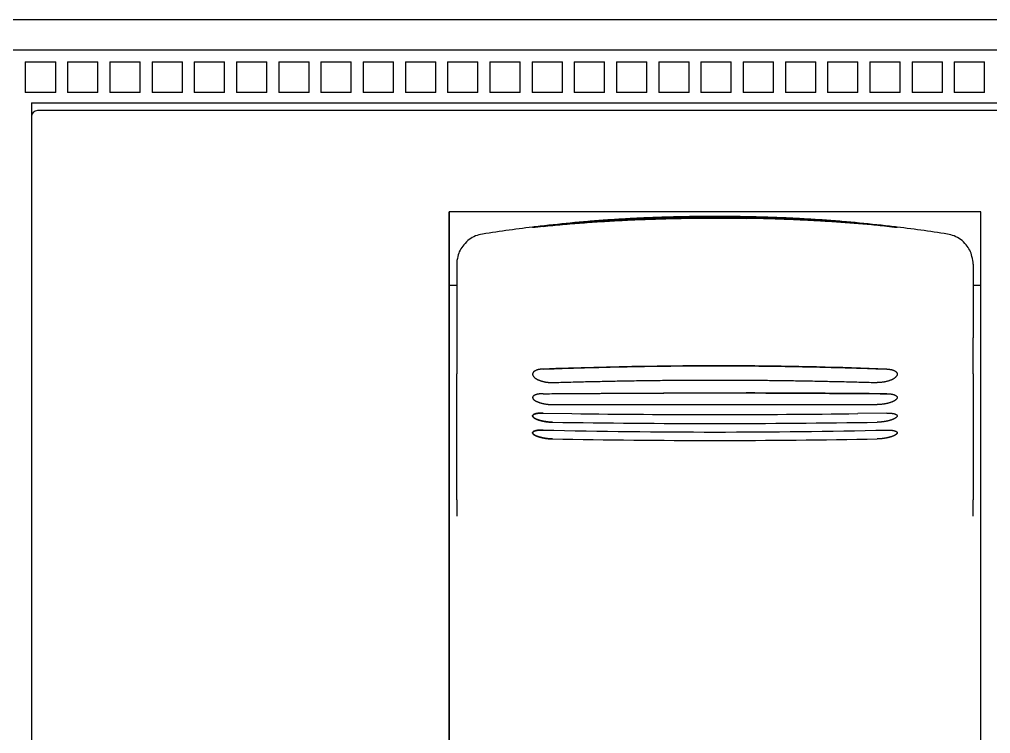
# Model space of a CAD drawing. Header units: millimetres. Extents: x 2153 to 5658, y -781 to 1156.
# Drawn here: x 4674.54 to 4706.51, y 882.92 to 906.42 of the extents above; entities that cross this region are included whole.
import ezdxf

# ---------------------------------------------------------------- set-up
doc = ezdxf.new("R2010")
doc.units = ezdxf.units.MM
doc.linetypes.add('HIDDEN', pattern=[9.525, 6.35, -3.175])
doc.layers.add('47ELEC-102-PROYEC', color=1, linetype='HIDDEN')

# ---------------------------------------------------------------- blocks, each defined once
blk = doc.blocks.new('XT1-4P-V')
at = {"layer": '47ELEC-102-PROYEC', "linetype": 'Continuous'}
for p, q in [((-59.2, 45.6), (-58.2, 45.6)), ((-59.2, 45.6), (-59.2, 44.6)), ((-58.2, 44.6), (-58.2, 45.6)), ((-57.81, 45.6), (-56.81, 45.6)), ((-57.81, 45.6), (-57.81, 44.6)), ((-56.81, 44.6), (-56.81, 45.6)), ((-56.42, 45.6), (-55.42, 45.6)), ((-56.42, 45.6), (-56.42, 44.6)), ((-55.42, 44.6), (-55.42, 45.6)), ((-55.03, 45.6), (-54.03, 45.6)), ((-55.03, 45.6), (-55.03, 44.6)), ((-54.03, 44.6), (-54.03, 45.6)), ((-53.64, 45.6), (-52.64, 45.6)), ((-53.64, 45.6), (-53.64, 44.6)), ((-52.64, 44.6), (-52.64, 45.6)), ((-52.25, 45.6), (-51.25, 45.6)), ((-52.25, 45.6), (-52.25, 44.6)), ((-51.25, 44.6), (-51.25, 45.6)), ((-50.86, 45.6), (-49.86, 45.6)), ((-50.86, 45.6), (-50.86, 44.6)), ((-49.86, 44.6), (-49.86, 45.6)), ((-49.47, 45.6), (-48.47, 45.6)), ((-49.47, 45.6), (-49.47, 44.6)), ((-48.47, 44.6), (-48.47, 45.6)), ((-48.08, 45.6), (-47.08, 45.6)), ((-48.08, 45.6), (-48.08, 44.6)), ((-47.08, 44.6), (-47.08, 45.6)), ((-46.69, 45.6), (-45.69, 45.6)), ((-46.69, 45.6), (-46.69, 44.6)), ((-45.69, 44.6), (-45.69, 45.6)), ((-45.3, 45.6), (-44.3, 45.6)), ((-45.3, 45.6), (-45.3, 44.6)), ((-44.3, 44.6), (-44.3, 45.6)), ((-43.91, 45.6), (-42.91, 45.6)), ((-43.91, 45.6), (-43.91, 44.6)), ((-42.91, 44.6), (-42.91, 45.6)), ((-42.52, 45.6), (-41.52, 45.6)), ((-42.52, 45.6), (-42.52, 44.6)), ((-41.52, 44.6), (-41.52, 45.6)), ((-41.13, 45.6), (-40.13, 45.6)), ((-41.13, 45.6), (-41.13, 44.6)), ((-40.13, 44.6), (-40.13, 45.6)), ((-39.74, 45.6), (-38.74, 45.6)), ((-39.74, 45.6), (-39.74, 44.6)), ((-38.74, 44.6), (-38.74, 45.6)), ((-38.35, 45.6), (-37.35, 45.6)), ((-38.35, 45.6), (-38.35, 44.6)), ((-37.35, 44.6), (-37.35, 45.6)), ((-36.96, 45.6), (-35.96, 45.6)), ((-36.96, 45.6), (-36.96, 44.6)), ((-35.96, 44.6), (-35.96, 45.6)), ((-35.57, 45.6), (-34.57, 45.6)), ((-35.57, 45.6), (-35.57, 44.6)), ((-34.57, 44.6), (-34.57, 45.6)), ((-34.18, 45.6), (-33.18, 45.6)), ((-34.18, 45.6), (-34.18, 44.6)), ((-33.18, 44.6), (-33.18, 45.6)), ((-32.79, 45.6), (-31.79, 45.6)), ((-32.79, 45.6), (-32.79, 44.6)), ((-31.79, 44.6), (-31.79, 45.6)), ((-31.4, 45.6), (-30.4, 45.6)), ((-31.4, 45.6), (-31.4, 44.6)), ((-30.4, 44.6), (-30.4, 45.6)), ((-30.01, 45.6), (-29.01, 45.6)), ((-30.01, 45.6), (-30.01, 44.6)), ((-29.01, 44.6), (-29.01, 45.6)), ((-28.62, 45.6), (-27.62, 45.6)), ((-28.62, 45.6), (-28.62, 44.6)), ((-27.62, 44.6), (-27.62, 45.6)), ((-58.2, 44.6), (-59.2, 44.6)), ((-56.81, 44.6), (-57.81, 44.6)), ((-55.42, 44.6), (-56.42, 44.6)), ((-54.03, 44.6), (-55.03, 44.6)), ((-52.64, 44.6), (-53.64, 44.6)), ((-51.25, 44.6), (-52.25, 44.6)), ((-49.86, 44.6), (-50.86, 44.6)), ((-48.47, 44.6), (-49.47, 44.6)), ((-47.08, 44.6), (-48.08, 44.6)), ((-45.69, 44.6), (-46.69, 44.6)), ((-44.3, 44.6), (-45.3, 44.6)), ((-42.91, 44.6), (-43.91, 44.6)), ((-41.52, 44.6), (-42.52, 44.6)), ((-40.13, 44.6), (-41.13, 44.6)), ((-38.74, 44.6), (-39.74, 44.6)), ((-37.35, 44.6), (-38.35, 44.6)), ((-35.96, 44.6), (-36.96, 44.6)), ((-34.57, 44.6), (-35.57, 44.6)), ((-33.18, 44.6), (-34.18, 44.6)), ((-31.79, 44.6), (-32.79, 44.6)), ((-30.4, 44.6), (-31.4, 44.6)), ((-29.01, 44.6), (-30.01, 44.6)), ((-27.62, 44.6), (-28.62, 44.6)), ((-59, 44.25), (-59, 43.801)), ((-59, 44.25), (-14, 44.25)), ((-59, 43.8), (-59, 3.2)), ((-58.103, 44), (-58.8, 44)), ((-14.897, 44), (-58.103, 44)), ((-33, 44), (-40, 44)), ((-45.25, 40.671), (-45.25, 9.6)), ((-27.75, 40.671), (-45.25, 40.671)), ((-27.75, 40.671), (-45.25, 40.671)), ((-45.25, 5), (-45.25, 40.671)), ((-27.75, 5), (-27.75, 40.671)), ((-35.471, 40.454), (-35.47, 40.454)), ((-45, 38.944), (-45, 36.521)), ((-28, 38.944), (-28, 36.521)), ((-45.25, 38.25), (-45, 38.25)), ((-28, 38.25), (-27.75, 38.25)), ((-45, 36.521), (-45, 35.342)), ((-28, 35.342), (-28, 36.521)), ((-35.471, 35.599), (-35.47, 35.599)), ((-45, 31.195), (-45, 35.342)), ((-28, 35.342), (-28, 31.195)), ((-35.471, 34.709), (-35.47, 34.709)), ((-42.157, 34.047), (-41.206, 34.031)), ((-42.157, 34.047), (-41.206, 34.031)), ((-30.843, 34.047), (-31.794, 34.031)), ((-30.843, 34.047), (-31.794, 34.031)), ((-45, 31.195), (-45, 30.656)), ((-28, 30.656), (-28, 31.195))]:
    blk.add_line(p, q, dxfattribs=at)
for points in [[(-98, 47), (0, 47), (0, 0), (-98, 0)], [(-97, 46), (-1, 46), (-1, 1), (-97, 1)]]:
    blk.add_lwpolyline(points, close=True, dxfattribs=at)
for centre, radius, start, end in [((-58.8, 43.8), 0.2, 90, 180), ((-36.502, -9.447), 49.973, 95.4624, 96.7721), ((-36.237, -14.234), 54.693, 84.3394, 89.1962), ((-36.498, -9.447), 49.973, 83.2279, 84.5376), ((-36.503, -9.435), 49.961, 96.772, 98.8078), ((-42.792, 45.474), 5.32, 273.1469, 276.8527), ((-42.792, 45.471), 5.317, 273.1461, 276.854), ((-42.3, 39.068), 1.113, 94.8429, 100.3331), ((-42.3, 39.067), 1.114, 94.8466, 100.3299), ((-30.208, 45.474), 5.32, 263.1473, 266.8531), ((-30.208, 45.471), 5.317, 263.146, 266.8539), ((-36.497, -9.435), 49.961, 81.1922, 83.228), ((-30.7, 39.068), 1.113, 79.6669, 85.1571), ((-30.7, 39.067), 1.114, 79.6701, 85.1534), ((-36.411, -116.465), 152.067, 89.6458, 92.16534), ((-36.856, -127.763), 163.368, 87.89071, 89.51405), ((-38.679, -920.954), 955.668, 89.530163, 89.807594), ((-36.5, 372.724), 338.727, 269.20391, 270.79609), ((-36.5, 372.724), 338.727, 269.20391, 270.79609), ((-36.5, 382.299), 348.595, 269.12179, 270.87819), ((-36.5, 382.299), 348.595, 269.12179, 270.87819), ((-36.5, 279.968), 246.545, 268.68518, 271.31479), ((-36.5, 279.968), 246.545, 268.68518, 271.31479), ((-36.5, 330.015), 296.869, 268.96876, 271.03122), ((-36.5, 330.015), 296.869, 268.96876, 271.03122)]:
    blk.add_arc(centre, radius, start, end, dxfattribs=at)
for points, knots in [([(-42.157, 40.191), (-41.945, 40.213), (-41.517, 40.254), (-40.869, 40.307), (-40.213, 40.352), (-39.548, 40.389), (-38.877, 40.419), (-38.201, 40.441), (-37.52, 40.456), (-36.838, 40.463), (-36.155, 40.463), (-35.699, 40.458), (-35.471, 40.454)], [0, 0, 0, 0, 0.640219, 1.290075, 1.948543, 2.614507, 3.28676, 3.964009, 4.64488, 5.327924, 6.011661, 6.694629, 6.694629, 6.694629, 6.694629]), ([(-30.843, 40.191), (-31.033, 40.211), (-31.415, 40.248), (-31.992, 40.296), (-32.577, 40.338), (-33.169, 40.374), (-33.767, 40.404), (-34.369, 40.427), (-34.975, 40.445), (-35.584, 40.457), (-36.195, 40.463), (-36.806, 40.463), (-37.416, 40.457), (-38.025, 40.445), (-38.631, 40.427), (-39.233, 40.404), (-39.831, 40.374), (-40.423, 40.338), (-41.008, 40.296), (-41.585, 40.248), (-41.967, 40.211), (-42.157, 40.191)], [0, 0, 0, 0, 0.571985, 1.151759, 1.738601, 2.33173, 2.930305, 3.533432, 4.140159, 4.749486, 5.360366, 5.971743, 6.582575, 7.191834, 7.798516, 8.401637, 9.000241, 9.593404, 10.180272, 10.760058, 11.332045, 11.332045, 11.332045, 11.332045]), ([(-41.259, 40.3), (-41.067, 40.318), (-40.682, 40.352), (-40.099, 40.396), (-39.51, 40.433), (-38.915, 40.464), (-38.316, 40.487), (-37.712, 40.504), (-37.107, 40.514), (-36.5, 40.518), (-35.893, 40.514), (-35.288, 40.504), (-34.684, 40.487), (-34.085, 40.464), (-33.49, 40.433), (-32.901, 40.396), (-32.318, 40.352), (-31.933, 40.318), (-31.741, 40.3)], [0, 0, 0, 0, 0.577017, 1.16125, 1.751834, 2.34784, 2.948273, 3.552083, 4.15816, 4.765357, 5.372529, 5.978547, 6.582304, 7.182722, 7.778749, 8.369369, 8.95363, 9.530661, 9.530661, 9.530661, 9.530661]), ([(-31.741, 40.3), (-31.933, 40.318), (-32.318, 40.352), (-32.901, 40.396), (-33.49, 40.433), (-34.085, 40.464), (-34.684, 40.487), (-35.288, 40.504), (-35.893, 40.514), (-36.5, 40.518), (-37.107, 40.514), (-37.712, 40.504), (-38.316, 40.487), (-38.915, 40.464), (-39.51, 40.433), (-40.099, 40.396), (-40.682, 40.352), (-41.067, 40.318), (-41.259, 40.3)], [0, 0, 0, 0, 0.577017, 1.161252, 1.751839, 2.347848, 2.948284, 3.552095, 4.15817, 4.765362, 5.372528, 5.978544, 6.582303, 7.182723, 7.778752, 8.369372, 8.953631, 9.530661, 9.530661, 9.530661, 9.530661]), ([(-44.153, 39.937), (-44.231, 39.925), (-44.383, 39.882), (-44.598, 39.766), (-44.764, 39.596), (-44.901, 39.409), (-44.972, 39.187), (-45, 39.029), (-45, 38.944)], [0, 0, 0, 0, 0.235585, 0.471169, 0.723992, 0.941434, 1.15965, 1.417089, 1.417089, 1.417089, 1.417089]), ([(-28, 38.944), (-28, 39.029), (-28.028, 39.187), (-28.099, 39.409), (-28.236, 39.596), (-28.402, 39.766), (-28.617, 39.882), (-28.769, 39.925), (-28.847, 39.937)], [0, 0, 0, 0, 0.257438, 0.475655, 0.693097, 0.94592, 1.181504, 1.417089, 1.417089, 1.417089, 1.417089]), ([(-42.157, 35.495), (-42.168, 35.494), (-42.188, 35.493), (-42.219, 35.491), (-42.248, 35.487), (-42.275, 35.483), (-42.301, 35.478), (-42.326, 35.472), (-42.349, 35.465), (-42.37, 35.458), (-42.389, 35.45), (-42.407, 35.441), (-42.424, 35.433), (-42.438, 35.423), (-42.451, 35.414), (-42.463, 35.404), (-42.473, 35.393), (-42.481, 35.383), (-42.488, 35.372), (-42.493, 35.361), (-42.497, 35.349), (-42.5, 35.338), (-42.5, 35.33), (-42.5, 35.326)], [0, 0, 0, 0, 0.0316394, 0.0622014, 0.0915354, 0.1194853, 0.1459957, 0.1711126, 0.1948498, 0.2172246, 0.2382661, 0.2580142, 0.27652, 0.2938463, 0.3100679, 0.3252728, 0.3395634, 0.3530571, 0.3658845, 0.3781889, 0.3901268, 0.4018642, 0.4135723, 0.4135723, 0.4135723, 0.4135723]), ([(-42.157, 35.495), (-42.168, 35.494), (-42.188, 35.493), (-42.219, 35.491), (-42.248, 35.487), (-42.275, 35.483), (-42.301, 35.478), (-42.326, 35.472), (-42.349, 35.465), (-42.37, 35.458), (-42.389, 35.45), (-42.407, 35.441), (-42.424, 35.433), (-42.438, 35.423), (-42.451, 35.414), (-42.463, 35.404), (-42.473, 35.393), (-42.481, 35.383), (-42.488, 35.372), (-42.493, 35.361), (-42.497, 35.349), (-42.5, 35.338), (-42.5, 35.33), (-42.5, 35.326)], [0, 0, 0, 0, 0.031643, 0.0622102, 0.0915454, 0.1194935, 0.1460047, 0.171123, 0.1948618, 0.2172383, 0.2382811, 0.2580299, 0.2765358, 0.2938616, 0.3100827, 0.3252873, 0.3395779, 0.3530718, 0.3658994, 0.3782042, 0.3901427, 0.4018809, 0.4135901, 0.4135901, 0.4135901, 0.4135901]), ([(-42.157, 35.495), (-41.916, 35.503), (-41.43, 35.52), (-40.695, 35.542), (-39.948, 35.561), (-39.192, 35.577), (-38.429, 35.59), (-37.659, 35.598), (-36.887, 35.603), (-36.113, 35.603), (-35.341, 35.598), (-34.571, 35.59), (-33.808, 35.577), (-33.052, 35.561), (-32.305, 35.542), (-31.57, 35.52), (-31.084, 35.503), (-30.843, 35.495)], [0, 0, 0, 0, 0.723055, 1.459145, 2.206572, 2.963511, 3.728013, 4.498008, 5.271314, 6.04569, 6.818924, 7.588845, 8.35333, 9.110305, 9.857773, 10.593886, 11.316945, 11.316945, 11.316945, 11.316945]), ([(-30.843, 35.495), (-30.832, 35.494), (-30.812, 35.493), (-30.781, 35.491), (-30.752, 35.487), (-30.725, 35.483), (-30.699, 35.478), (-30.674, 35.472), (-30.651, 35.465), (-30.63, 35.458), (-30.611, 35.45), (-30.593, 35.441), (-30.576, 35.433), (-30.562, 35.423), (-30.549, 35.414), (-30.537, 35.404), (-30.527, 35.393), (-30.519, 35.383), (-30.512, 35.372), (-30.507, 35.361), (-30.503, 35.349), (-30.501, 35.338), (-30.5, 35.33), (-30.5, 35.326)], [0, 0, 0, 0, 0.0316394, 0.0622014, 0.0915354, 0.1194853, 0.1459957, 0.1711126, 0.1948498, 0.2172246, 0.2382661, 0.2580142, 0.27652, 0.2938463, 0.3100679, 0.3252728, 0.3395634, 0.3530571, 0.3658845, 0.3781889, 0.3901268, 0.4018642, 0.4135723, 0.4135723, 0.4135723, 0.4135723]), ([(-30.843, 35.495), (-30.832, 35.494), (-30.812, 35.493), (-30.781, 35.491), (-30.752, 35.487), (-30.725, 35.483), (-30.699, 35.478), (-30.674, 35.472), (-30.651, 35.465), (-30.63, 35.458), (-30.611, 35.45), (-30.593, 35.441), (-30.576, 35.433), (-30.562, 35.423), (-30.549, 35.414), (-30.537, 35.404), (-30.527, 35.393), (-30.519, 35.383), (-30.512, 35.372), (-30.507, 35.361), (-30.503, 35.349), (-30.501, 35.338), (-30.5, 35.33), (-30.5, 35.326)], [0, 0, 0, 0, 0.031643, 0.0622102, 0.0915454, 0.1194935, 0.1460047, 0.171123, 0.1948618, 0.2172383, 0.2382811, 0.2580299, 0.2765358, 0.2938616, 0.3100827, 0.3252873, 0.3395779, 0.3530718, 0.3658994, 0.3782042, 0.3901427, 0.4018809, 0.4135901, 0.4135901, 0.4135901, 0.4135901]), ([(-42.5, 35.326), (-42.5, 35.322), (-42.5, 35.314), (-42.497, 35.303), (-42.494, 35.291), (-42.489, 35.28), (-42.483, 35.268), (-42.475, 35.257), (-42.467, 35.245), (-42.456, 35.233), (-42.445, 35.222), (-42.431, 35.21), (-42.417, 35.199), (-42.401, 35.187), (-42.384, 35.176), (-42.365, 35.165), (-42.345, 35.154), (-42.323, 35.144), (-42.3, 35.134), (-42.275, 35.124), (-42.25, 35.114), (-42.222, 35.105), (-42.194, 35.096), (-42.165, 35.088), (-42.134, 35.081), (-42.103, 35.074), (-42.071, 35.068), (-42.038, 35.063), (-42.005, 35.059), (-41.972, 35.056), (-41.939, 35.053), (-41.906, 35.052), (-41.874, 35.051), (-41.853, 35.052), (-41.843, 35.052)], [0, 0, 0, 0, 0.0113057, 0.0228815, 0.0348593, 0.0473585, 0.0604849, 0.0743312, 0.0889778, 0.1044941, 0.1209405, 0.1383695, 0.156827, 0.1763537, 0.1969869, 0.2187582, 0.2416882, 0.2657861, 0.2910488, 0.3174604, 0.3449919, 0.3735998, 0.4032258, 0.4338142, 0.4652945, 0.49746, 0.5301433, 0.56327, 0.5965865, 0.629821, 0.6628861, 0.69561, 0.7276927, 0.7588864, 0.7588864, 0.7588864, 0.7588864]), ([(-42.5, 35.326), (-42.5, 35.322), (-42.5, 35.314), (-42.497, 35.303), (-42.494, 35.291), (-42.489, 35.28), (-42.483, 35.268), (-42.475, 35.257), (-42.467, 35.245), (-42.456, 35.233), (-42.444, 35.222), (-42.431, 35.21), (-42.417, 35.199), (-42.401, 35.187), (-42.384, 35.176), (-42.365, 35.165), (-42.345, 35.154), (-42.323, 35.144), (-42.3, 35.134), (-42.275, 35.124), (-42.25, 35.114), (-42.222, 35.105), (-42.194, 35.096), (-42.165, 35.088), (-42.134, 35.081), (-42.103, 35.074), (-42.071, 35.068), (-42.038, 35.063), (-42.005, 35.059), (-41.972, 35.056), (-41.939, 35.053), (-41.906, 35.052), (-41.874, 35.051), (-41.853, 35.052), (-41.843, 35.052)], [0, 0, 0, 0, 0.0113057, 0.0228818, 0.0348599, 0.0473594, 0.0604863, 0.0743329, 0.0889797, 0.1044961, 0.1209425, 0.1383714, 0.1568289, 0.1763558, 0.1969888, 0.2187592, 0.2416881, 0.265785, 0.2910474, 0.3174594, 0.3449914, 0.3735994, 0.4032247, 0.4338118, 0.4652908, 0.4974556, 0.5301375, 0.5632626, 0.5965777, 0.6298107, 0.6628755, 0.6955987, 0.7276787, 0.75887, 0.75887, 0.75887, 0.75887]), ([(-30.5, 35.326), (-30.5, 35.322), (-30.5, 35.314), (-30.503, 35.303), (-30.506, 35.291), (-30.511, 35.28), (-30.517, 35.268), (-30.525, 35.257), (-30.533, 35.245), (-30.544, 35.233), (-30.555, 35.222), (-30.569, 35.21), (-30.583, 35.199), (-30.599, 35.187), (-30.616, 35.176), (-30.635, 35.165), (-30.655, 35.154), (-30.677, 35.144), (-30.7, 35.134), (-30.725, 35.124), (-30.75, 35.114), (-30.778, 35.105), (-30.806, 35.096), (-30.835, 35.088), (-30.866, 35.081), (-30.897, 35.074), (-30.929, 35.068), (-30.962, 35.063), (-30.995, 35.059), (-31.028, 35.056), (-31.061, 35.053), (-31.094, 35.052), (-31.126, 35.051), (-31.147, 35.052), (-31.157, 35.052)], [0, 0, 0, 0, 0.0113057, 0.0228815, 0.0348593, 0.0473585, 0.0604849, 0.0743312, 0.0889778, 0.1044941, 0.1209405, 0.1383695, 0.156827, 0.1763537, 0.1969869, 0.2187582, 0.2416882, 0.2657861, 0.2910488, 0.3174604, 0.3449919, 0.3735998, 0.4032258, 0.4338142, 0.4652945, 0.49746, 0.5301433, 0.56327, 0.5965865, 0.629821, 0.6628861, 0.69561, 0.7276927, 0.7588864, 0.7588864, 0.7588864, 0.7588864]), ([(-30.5, 35.326), (-30.5, 35.322), (-30.5, 35.314), (-30.503, 35.303), (-30.506, 35.291), (-30.511, 35.28), (-30.517, 35.268), (-30.525, 35.257), (-30.533, 35.245), (-30.544, 35.233), (-30.556, 35.222), (-30.569, 35.21), (-30.583, 35.199), (-30.599, 35.187), (-30.616, 35.176), (-30.635, 35.165), (-30.655, 35.154), (-30.677, 35.144), (-30.7, 35.134), (-30.725, 35.124), (-30.75, 35.114), (-30.778, 35.105), (-30.806, 35.096), (-30.835, 35.088), (-30.866, 35.081), (-30.897, 35.074), (-30.929, 35.068), (-30.962, 35.063), (-30.995, 35.059), (-31.028, 35.056), (-31.061, 35.053), (-31.094, 35.052), (-31.126, 35.051), (-31.147, 35.052), (-31.157, 35.052)], [0, 0, 0, 0, 0.0113057, 0.0228818, 0.0348599, 0.0473594, 0.0604863, 0.0743329, 0.0889797, 0.1044961, 0.1209425, 0.1383714, 0.1568289, 0.1763558, 0.1969888, 0.2187592, 0.2416881, 0.265785, 0.2910474, 0.3174594, 0.3449914, 0.3735994, 0.4032247, 0.4338118, 0.4652908, 0.4974556, 0.5301375, 0.5632626, 0.5965777, 0.6298107, 0.6628755, 0.6955987, 0.7276787, 0.75887, 0.75887, 0.75887, 0.75887]), ([(-41.843, 35.052), (-41.664, 35.057), (-41.303, 35.067), (-40.757, 35.08), (-40.205, 35.092), (-39.646, 35.104), (-39.081, 35.113), (-38.513, 35.121), (-37.94, 35.127), (-37.365, 35.131), (-36.789, 35.133), (-36.211, 35.133), (-35.635, 35.131), (-35.06, 35.127), (-34.487, 35.121), (-33.919, 35.113), (-33.354, 35.104), (-32.795, 35.092), (-32.243, 35.08), (-31.697, 35.067), (-31.336, 35.057), (-31.157, 35.052)], [0, 0, 0, 0, 0.537875, 1.083667, 1.636601, 2.195853, 2.760556, 3.329796, 3.902615, 4.478014, 5.054955, 5.632393, 6.209291, 6.784632, 7.357411, 7.926647, 8.491377, 9.050664, 9.603622, 10.149426, 10.687302, 10.687302, 10.687302, 10.687302]), ([(-41.843, 35.052), (-41.664, 35.057), (-41.303, 35.067), (-40.757, 35.08), (-40.205, 35.092), (-39.646, 35.104), (-39.081, 35.113), (-38.513, 35.121), (-37.94, 35.127), (-37.365, 35.131), (-36.789, 35.133), (-36.211, 35.133), (-35.635, 35.131), (-35.06, 35.127), (-34.487, 35.121), (-33.919, 35.113), (-33.354, 35.104), (-32.795, 35.092), (-32.243, 35.08), (-31.697, 35.067), (-31.336, 35.057), (-31.157, 35.052)], [0, 0, 0, 0, 0.537874, 1.083666, 1.636602, 2.195857, 2.760563, 3.329806, 3.902627, 4.478025, 5.054962, 5.632395, 6.20929, 6.784629, 7.35741, 7.926649, 8.491381, 9.050666, 9.603624, 10.149426, 10.687302, 10.687302, 10.687302, 10.687302]), ([(-42.157, 34.683), (-42.168, 34.683), (-42.188, 34.682), (-42.218, 34.681), (-42.247, 34.679), (-42.274, 34.676), (-42.3, 34.673), (-42.325, 34.668), (-42.348, 34.664), (-42.369, 34.658), (-42.388, 34.653), (-42.406, 34.646), (-42.423, 34.64), (-42.438, 34.633), (-42.451, 34.625), (-42.462, 34.618), (-42.472, 34.61), (-42.481, 34.602), (-42.488, 34.593), (-42.493, 34.584), (-42.497, 34.575), (-42.5, 34.566), (-42.5, 34.56), (-42.5, 34.557)], [0, 0, 0, 0, 0.0313486, 0.0615392, 0.0904628, 0.1180369, 0.144206, 0.1689408, 0.1922317, 0.2140812, 0.2345027, 0.2535205, 0.2711699, 0.2874975, 0.3025628, 0.3164391, 0.3292165, 0.3410052, 0.3519362, 0.3621656, 0.3718768, 0.3812787, 0.3905971, 0.3905971, 0.3905971, 0.3905971]), ([(-42.157, 34.683), (-42.168, 34.683), (-42.188, 34.682), (-42.218, 34.681), (-42.247, 34.679), (-42.274, 34.676), (-42.3, 34.673), (-42.325, 34.668), (-42.348, 34.664), (-42.369, 34.658), (-42.388, 34.653), (-42.406, 34.646), (-42.423, 34.64), (-42.438, 34.633), (-42.451, 34.625), (-42.462, 34.618), (-42.472, 34.61), (-42.481, 34.602), (-42.488, 34.593), (-42.493, 34.584), (-42.497, 34.575), (-42.5, 34.566), (-42.5, 34.56), (-42.5, 34.557)], [0, 0, 0, 0, 0.031352, 0.0615459, 0.0904721, 0.1180485, 0.1442196, 0.1689564, 0.1922494, 0.2141009, 0.2345239, 0.2535426, 0.271192, 0.2875192, 0.3025836, 0.3164592, 0.3292363, 0.3410246, 0.3519555, 0.3621849, 0.3718965, 0.381299, 0.3906187, 0.3906187, 0.3906187, 0.3906187]), ([(-42.5, 34.557), (-42.5, 34.554), (-42.5, 34.547), (-42.497, 34.538), (-42.494, 34.529), (-42.489, 34.52), (-42.483, 34.51), (-42.475, 34.501), (-42.466, 34.491), (-42.456, 34.482), (-42.444, 34.472), (-42.43, 34.463), (-42.416, 34.454), (-42.4, 34.444), (-42.382, 34.435), (-42.363, 34.426), (-42.343, 34.417), (-42.321, 34.408), (-42.298, 34.4), (-42.273, 34.391), (-42.247, 34.383), (-42.22, 34.375), (-42.192, 34.368), (-42.162, 34.361), (-42.132, 34.355), (-42.1, 34.349), (-42.068, 34.344), (-42.036, 34.339), (-42.003, 34.335), (-41.971, 34.332), (-41.938, 34.329), (-41.906, 34.327), (-41.874, 34.326), (-41.853, 34.326), (-41.843, 34.326)], [0, 0, 0, 0, 0.0090176, 0.0183578, 0.0281917, 0.0386665, 0.0499052, 0.0620088, 0.0750596, 0.0891249, 0.1042601, 0.120511, 0.1379162, 0.1565085, 0.1763167, 0.1973631, 0.2196592, 0.2432046, 0.2679867, 0.29398, 0.3211454, 0.349429, 0.3787616, 0.4090792, 0.4402932, 0.4721893, 0.5046046, 0.5374522, 0.5704727, 0.6034071, 0.6361656, 0.6685705, 0.7003328, 0.7312141, 0.7312141, 0.7312141, 0.7312141]), ([(-42.5, 34.557), (-42.5, 34.554), (-42.5, 34.547), (-42.497, 34.538), (-42.494, 34.529), (-42.489, 34.52), (-42.483, 34.51), (-42.475, 34.501), (-42.466, 34.491), (-42.456, 34.482), (-42.444, 34.472), (-42.43, 34.463), (-42.416, 34.454), (-42.4, 34.444), (-42.382, 34.435), (-42.363, 34.426), (-42.343, 34.417), (-42.321, 34.408), (-42.298, 34.4), (-42.273, 34.391), (-42.247, 34.383), (-42.22, 34.375), (-42.192, 34.368), (-42.162, 34.361), (-42.132, 34.355), (-42.1, 34.349), (-42.068, 34.344), (-42.036, 34.339), (-42.003, 34.335), (-41.971, 34.332), (-41.938, 34.329), (-41.906, 34.327), (-41.874, 34.326), (-41.853, 34.326), (-41.843, 34.326)], [0, 0, 0, 0, 0.0090176, 0.0183583, 0.028193, 0.0386687, 0.0499084, 0.062013, 0.0750647, 0.0891307, 0.1042665, 0.1205178, 0.1379235, 0.1565162, 0.1763244, 0.1973701, 0.2196651, 0.2432095, 0.2679912, 0.2939848, 0.3211505, 0.3494339, 0.3787653, 0.409081, 0.4402932, 0.4721878, 0.504601, 0.5374463, 0.5704645, 0.6033964, 0.6361536, 0.668557, 0.7003156, 0.7311938, 0.7311938, 0.7311938, 0.7311938]), ([(-42.157, 34.683), (-41.964, 34.684), (-41.576, 34.687), (-40.989, 34.691), (-40.394, 34.695), (-39.792, 34.699), (-39.184, 34.702), (-38.571, 34.705), (-37.954, 34.708), (-37.335, 34.709), (-36.714, 34.71), (-36.093, 34.71), (-35.678, 34.709), (-35.471, 34.709)], [0, 0, 0, 0, 0.578597, 1.165972, 1.761249, 2.363498, 2.971736, 3.584926, 4.201983, 4.821774, 5.443124, 6.064853, 6.685795, 6.685795, 6.685795, 6.685795]), ([(-42.157, 34.683), (-41.967, 34.684), (-41.585, 34.687), (-41.008, 34.69), (-40.423, 34.695), (-39.831, 34.698), (-39.234, 34.702), (-38.631, 34.705), (-38.025, 34.707), (-37.416, 34.709), (-36.806, 34.71), (-36.194, 34.71), (-35.584, 34.709), (-34.975, 34.707), (-34.369, 34.705), (-33.766, 34.702), (-33.169, 34.698), (-32.577, 34.695), (-31.992, 34.69), (-31.415, 34.687), (-31.033, 34.684), (-30.843, 34.683)], [0, 0, 0, 0, 0.569045, 1.146597, 1.731824, 2.323844, 2.921723, 3.524478, 4.131078, 4.740447, 5.351471, 5.963028, 6.574009, 7.183319, 7.789879, 8.39263, 8.990535, 9.582585, 10.167835, 10.745397, 11.314444, 11.314444, 11.314444, 11.314444]), ([(-30.5, 34.557), (-30.5, 34.554), (-30.5, 34.547), (-30.503, 34.538), (-30.506, 34.529), (-30.511, 34.52), (-30.517, 34.51), (-30.525, 34.501), (-30.534, 34.491), (-30.544, 34.482), (-30.556, 34.472), (-30.57, 34.463), (-30.584, 34.454), (-30.6, 34.444), (-30.618, 34.435), (-30.637, 34.426), (-30.657, 34.417), (-30.679, 34.408), (-30.702, 34.4), (-30.727, 34.391), (-30.753, 34.383), (-30.78, 34.375), (-30.808, 34.368), (-30.838, 34.361), (-30.868, 34.355), (-30.9, 34.349), (-30.932, 34.344), (-30.964, 34.339), (-30.997, 34.335), (-31.029, 34.332), (-31.062, 34.329), (-31.094, 34.327), (-31.126, 34.326), (-31.147, 34.326), (-31.157, 34.326)], [0, 0, 0, 0, 0.0090176, 0.0183578, 0.0281917, 0.0386665, 0.0499052, 0.0620088, 0.0750596, 0.0891249, 0.1042601, 0.120511, 0.1379162, 0.1565085, 0.1763167, 0.1973631, 0.2196592, 0.2432046, 0.2679867, 0.29398, 0.3211454, 0.349429, 0.3787616, 0.4090792, 0.4402932, 0.4721893, 0.5046046, 0.5374522, 0.5704727, 0.6034071, 0.6361656, 0.6685705, 0.7003328, 0.7312141, 0.7312141, 0.7312141, 0.7312141]), ([(-30.5, 34.557), (-30.5, 34.554), (-30.5, 34.547), (-30.503, 34.538), (-30.506, 34.529), (-30.511, 34.52), (-30.517, 34.51), (-30.525, 34.501), (-30.534, 34.491), (-30.544, 34.482), (-30.556, 34.472), (-30.57, 34.463), (-30.584, 34.454), (-30.6, 34.444), (-30.618, 34.435), (-30.637, 34.426), (-30.657, 34.417), (-30.679, 34.408), (-30.702, 34.4), (-30.727, 34.391), (-30.753, 34.383), (-30.78, 34.375), (-30.808, 34.368), (-30.838, 34.361), (-30.868, 34.355), (-30.9, 34.349), (-30.932, 34.344), (-30.964, 34.339), (-30.997, 34.335), (-31.029, 34.332), (-31.062, 34.329), (-31.094, 34.327), (-31.126, 34.326), (-31.147, 34.326), (-31.157, 34.326)], [0, 0, 0, 0, 0.0090176, 0.0183583, 0.028193, 0.0386687, 0.0499084, 0.062013, 0.0750647, 0.0891307, 0.1042665, 0.1205178, 0.1379235, 0.1565162, 0.1763244, 0.1973701, 0.2196651, 0.2432095, 0.2679912, 0.2939848, 0.3211505, 0.3494339, 0.3787653, 0.409081, 0.4402932, 0.4721878, 0.504601, 0.5374463, 0.5704645, 0.6033964, 0.6361536, 0.668557, 0.7003156, 0.7311938, 0.7311938, 0.7311938, 0.7311938]), ([(-30.843, 34.683), (-30.832, 34.683), (-30.812, 34.682), (-30.782, 34.681), (-30.753, 34.679), (-30.726, 34.676), (-30.7, 34.673), (-30.675, 34.668), (-30.652, 34.664), (-30.631, 34.658), (-30.612, 34.653), (-30.594, 34.646), (-30.577, 34.64), (-30.562, 34.633), (-30.549, 34.625), (-30.538, 34.618), (-30.528, 34.61), (-30.519, 34.602), (-30.512, 34.593), (-30.507, 34.584), (-30.503, 34.575), (-30.501, 34.566), (-30.5, 34.56), (-30.5, 34.557)], [0, 0, 0, 0, 0.0313486, 0.0615392, 0.0904628, 0.1180369, 0.144206, 0.1689408, 0.1922317, 0.2140812, 0.2345027, 0.2535205, 0.2711699, 0.2874975, 0.3025628, 0.3164391, 0.3292165, 0.3410052, 0.3519362, 0.3621656, 0.3718768, 0.3812787, 0.3905971, 0.3905971, 0.3905971, 0.3905971]), ([(-30.843, 34.683), (-30.832, 34.683), (-30.812, 34.682), (-30.782, 34.681), (-30.753, 34.679), (-30.726, 34.676), (-30.7, 34.673), (-30.675, 34.668), (-30.652, 34.664), (-30.631, 34.658), (-30.612, 34.653), (-30.594, 34.646), (-30.577, 34.64), (-30.562, 34.633), (-30.549, 34.625), (-30.538, 34.618), (-30.528, 34.61), (-30.519, 34.602), (-30.512, 34.593), (-30.507, 34.584), (-30.503, 34.575), (-30.501, 34.566), (-30.5, 34.56), (-30.5, 34.557)], [0, 0, 0, 0, 0.031352, 0.0615459, 0.0904721, 0.1180485, 0.1442196, 0.1689564, 0.1922494, 0.2141009, 0.2345239, 0.2535426, 0.271192, 0.2875192, 0.3025836, 0.3164592, 0.3292363, 0.3410246, 0.3519555, 0.3621849, 0.3718965, 0.381299, 0.3906187, 0.3906187, 0.3906187, 0.3906187]), ([(-41.843, 34.326), (-41.664, 34.325), (-41.303, 34.325), (-40.758, 34.326), (-40.205, 34.327), (-39.647, 34.328), (-39.082, 34.329), (-38.513, 34.33), (-37.941, 34.331), (-37.365, 34.331), (-36.789, 34.332), (-36.211, 34.332), (-35.635, 34.331), (-35.059, 34.331), (-34.487, 34.33), (-33.918, 34.329), (-33.353, 34.328), (-32.795, 34.327), (-32.242, 34.326), (-31.697, 34.325), (-31.336, 34.325), (-31.157, 34.326)], [0, 0, 0, 0, 0.537286, 1.082647, 1.635298, 2.194398, 2.759063, 3.328359, 3.901308, 4.47689, 5.054049, 5.631716, 6.208836, 6.784365, 7.357279, 7.926572, 8.491262, 9.050395, 9.603068, 10.14844, 10.685728, 10.685728, 10.685728, 10.685728]), ([(-41.843, 34.326), (-41.664, 34.325), (-41.303, 34.325), (-40.758, 34.326), (-40.205, 34.327), (-39.647, 34.328), (-39.082, 34.329), (-38.513, 34.33), (-37.941, 34.331), (-37.365, 34.331), (-36.789, 34.332), (-36.211, 34.332), (-35.635, 34.331), (-35.059, 34.331), (-34.487, 34.33), (-33.918, 34.329), (-33.353, 34.328), (-32.795, 34.327), (-32.242, 34.326), (-31.697, 34.325), (-31.336, 34.325), (-31.157, 34.326)], [0, 0, 0, 0, 0.537285, 1.082647, 1.635299, 2.194403, 2.759072, 3.328372, 3.901324, 4.476905, 5.054058, 5.631719, 6.208834, 6.784362, 7.357278, 7.926575, 8.491267, 9.050398, 9.60307, 10.148441, 10.685728, 10.685728, 10.685728, 10.685728]), ([(-42.5, 33.952), (-42.5, 33.954), (-42.5, 33.959), (-42.498, 33.966), (-42.495, 33.972), (-42.491, 33.979), (-42.486, 33.985), (-42.479, 33.99), (-42.472, 33.996), (-42.464, 34.001), (-42.454, 34.007), (-42.443, 34.011), (-42.432, 34.016), (-42.419, 34.02), (-42.405, 34.024), (-42.391, 34.028), (-42.375, 34.032), (-42.359, 34.035), (-42.342, 34.037), (-42.324, 34.04), (-42.305, 34.042), (-42.286, 34.044), (-42.265, 34.045), (-42.245, 34.046), (-42.224, 34.047), (-42.202, 34.048), (-42.18, 34.048), (-42.165, 34.047), (-42.157, 34.047)], [0, 0, 0, 0, 0.0067669, 0.0135751, 0.0206065, 0.0280253, 0.0359686, 0.0445445, 0.0538335, 0.0638931, 0.0747622, 0.0864643, 0.0990112, 0.1124049, 0.1266395, 0.1417025, 0.1575761, 0.1742375, 0.1916598, 0.2098127, 0.2286628, 0.248174, 0.2683079, 0.2890239, 0.3102795, 0.3320309, 0.3542327, 0.3768383, 0.3768383, 0.3768383, 0.3768383]), ([(-42.157, 34.047), (-42.165, 34.047), (-42.18, 34.048), (-42.203, 34.048), (-42.226, 34.047), (-42.248, 34.046), (-42.269, 34.045), (-42.29, 34.043), (-42.31, 34.041), (-42.329, 34.039), (-42.348, 34.036), (-42.365, 34.033), (-42.382, 34.03), (-42.397, 34.026), (-42.412, 34.022), (-42.426, 34.018), (-42.438, 34.013), (-42.45, 34.009), (-42.46, 34.003), (-42.469, 33.998), (-42.477, 33.992), (-42.484, 33.986), (-42.49, 33.98), (-42.494, 33.973), (-42.498, 33.967), (-42.5, 33.96), (-42.5, 33.955), (-42.5, 33.953)], [0, 0, 0, 0, 0.0234494, 0.0464621, 0.0689862, 0.0909712, 0.1123681, 0.1331298, 0.1532114, 0.1725707, 0.191168, 0.2089672, 0.2259359, 0.2420457, 0.2572734, 0.2716017, 0.2850202, 0.297527, 0.3091303, 0.3198512, 0.3297269, 0.338815, 0.3471981, 0.3549898, 0.3623369, 0.3694187, 0.3764369, 0.3764369, 0.3764369, 0.3764369]), ([(-42.5, 33.953), (-42.5, 33.95), (-42.5, 33.946), (-42.498, 33.939), (-42.495, 33.932), (-42.491, 33.925), (-42.486, 33.917), (-42.48, 33.91), (-42.473, 33.903), (-42.464, 33.896), (-42.455, 33.889), (-42.445, 33.881), (-42.433, 33.874), (-42.421, 33.867), (-42.408, 33.86), (-42.394, 33.853), (-42.379, 33.846), (-42.363, 33.84), (-42.346, 33.833), (-42.329, 33.826), (-42.311, 33.82), (-42.292, 33.814), (-42.273, 33.808), (-42.253, 33.802), (-42.232, 33.797), (-42.211, 33.791), (-42.189, 33.786), (-42.167, 33.781), (-42.145, 33.777), (-42.122, 33.772), (-42.099, 33.768), (-42.076, 33.765), (-42.053, 33.761), (-42.029, 33.758), (-42.006, 33.755), (-41.982, 33.753), (-41.959, 33.751), (-41.935, 33.749), (-41.912, 33.747), (-41.889, 33.746), (-41.866, 33.745), (-41.85, 33.745), (-41.843, 33.745)], [0, 0, 0, 0, 0.0068002, 0.0138958, 0.02143, 0.0295185, 0.0382498, 0.0476887, 0.0578801, 0.0688532, 0.0806246, 0.0932013, 0.1065821, 0.1207595, 0.1357206, 0.151448, 0.1679204, 0.1851131, 0.2029984, 0.2215461, 0.2407237, 0.2604966, 0.2808286, 0.3016818, 0.3230169, 0.3447937, 0.3669706, 0.389505, 0.4123531, 0.4354703, 0.4588109, 0.4823285, 0.505976, 0.529706, 0.5534706, 0.5772217, 0.600911, 0.6244906, 0.6479123, 0.67113, 0.6941048, 0.7167741, 0.7167741, 0.7167741, 0.7167741]), ([(-41.843, 33.745), (-41.851, 33.745), (-41.866, 33.745), (-41.89, 33.746), (-41.913, 33.747), (-41.937, 33.749), (-41.961, 33.751), (-41.986, 33.753), (-42.01, 33.756), (-42.034, 33.759), (-42.058, 33.762), (-42.082, 33.766), (-42.106, 33.769), (-42.129, 33.774), (-42.152, 33.778), (-42.175, 33.783), (-42.197, 33.788), (-42.219, 33.793), (-42.241, 33.799), (-42.261, 33.805), (-42.282, 33.811), (-42.301, 33.817), (-42.32, 33.823), (-42.338, 33.83), (-42.356, 33.837), (-42.372, 33.843), (-42.388, 33.85), (-42.403, 33.857), (-42.417, 33.865), (-42.429, 33.872), (-42.441, 33.879), (-42.452, 33.887), (-42.462, 33.894), (-42.471, 33.901), (-42.478, 33.909), (-42.485, 33.916), (-42.49, 33.924), (-42.495, 33.931), (-42.498, 33.938), (-42.5, 33.945), (-42.5, 33.95), (-42.5, 33.952)], [0, 0, 0, 0, 0.0232145, 0.0467423, 0.0705334, 0.0945368, 0.1187013, 0.1429751, 0.1673065, 0.1916435, 0.2159345, 0.240128, 0.264173, 0.288019, 0.3116165, 0.3349166, 0.3578717, 0.3804353, 0.4025622, 0.4242084, 0.445331, 0.4658886, 0.4858412, 0.5051509, 0.5237817, 0.5417, 0.5588748, 0.5752781, 0.5908856, 0.6056769, 0.6196365, 0.6327543, 0.6450272, 0.6564599, 0.6670677, 0.6768789, 0.6859383, 0.6943114, 0.7020895, 0.7093932, 0.7163736, 0.7163736, 0.7163736, 0.7163736]), ([(-30.5, 33.953), (-30.5, 33.95), (-30.5, 33.946), (-30.502, 33.939), (-30.505, 33.932), (-30.509, 33.925), (-30.514, 33.917), (-30.52, 33.91), (-30.528, 33.903), (-30.536, 33.896), (-30.545, 33.889), (-30.555, 33.881), (-30.567, 33.874), (-30.579, 33.867), (-30.592, 33.86), (-30.606, 33.853), (-30.621, 33.846), (-30.637, 33.839), (-30.654, 33.833), (-30.671, 33.826), (-30.689, 33.82), (-30.708, 33.814), (-30.727, 33.808), (-30.747, 33.802), (-30.768, 33.797), (-30.789, 33.791), (-30.811, 33.786), (-30.833, 33.781), (-30.855, 33.777), (-30.878, 33.772), (-30.901, 33.768), (-30.924, 33.765), (-30.947, 33.761), (-30.971, 33.758), (-30.994, 33.755), (-31.018, 33.753), (-31.041, 33.751), (-31.065, 33.749), (-31.088, 33.747), (-31.111, 33.746), (-31.134, 33.745), (-31.15, 33.745), (-31.157, 33.745)], [0, 0, 0, 0, 0.0068007, 0.0138984, 0.021436, 0.0295288, 0.0382652, 0.0477094, 0.0579062, 0.0688847, 0.0806613, 0.0932428, 0.1066277, 0.1208084, 0.1357718, 0.1515004, 0.1679727, 0.1851646, 0.2030485, 0.2215947, 0.2407709, 0.2605425, 0.2808733, 0.3017253, 0.3230592, 0.3448342, 0.3670083, 0.3895386, 0.4123813, 0.4354918, 0.4588249, 0.4823346, 0.5059742, 0.5296964, 0.5534535, 0.5771974, 0.60088, 0.624453, 0.6478684, 0.6710784, 0.6940355, 0.716693, 0.716693, 0.716693, 0.716693]), ([(-30.5, 33.953), (-30.5, 33.95), (-30.5, 33.946), (-30.502, 33.939), (-30.505, 33.932), (-30.509, 33.925), (-30.514, 33.917), (-30.52, 33.91), (-30.527, 33.903), (-30.536, 33.896), (-30.545, 33.889), (-30.555, 33.881), (-30.567, 33.874), (-30.579, 33.867), (-30.592, 33.86), (-30.606, 33.853), (-30.621, 33.846), (-30.637, 33.84), (-30.654, 33.833), (-30.671, 33.826), (-30.689, 33.82), (-30.708, 33.814), (-30.727, 33.808), (-30.747, 33.802), (-30.768, 33.797), (-30.789, 33.791), (-30.811, 33.786), (-30.833, 33.781), (-30.855, 33.777), (-30.878, 33.772), (-30.901, 33.768), (-30.924, 33.765), (-30.947, 33.761), (-30.971, 33.758), (-30.994, 33.755), (-31.018, 33.753), (-31.041, 33.751), (-31.065, 33.749), (-31.088, 33.747), (-31.111, 33.746), (-31.134, 33.745), (-31.15, 33.745), (-31.157, 33.745)], [0, 0, 0, 0, 0.0068002, 0.0138957, 0.0214299, 0.0295185, 0.0382502, 0.0476896, 0.0578817, 0.0688557, 0.0806284, 0.0932064, 0.1065884, 0.1207667, 0.1357282, 0.1514554, 0.1679272, 0.1851189, 0.2030035, 0.2215508, 0.2407287, 0.2605027, 0.2808364, 0.301692, 0.3230299, 0.3448094, 0.3669885, 0.3895241, 0.4123725, 0.435489, 0.4588284, 0.4823447, 0.5059911, 0.5297202, 0.5534844, 0.5772354, 0.6009253, 0.6245056, 0.6479283, 0.6711455, 0.6941097, 0.7167741, 0.7167741, 0.7167741, 0.7167741]), ([(-30.843, 34.047), (-30.835, 34.047), (-30.82, 34.048), (-30.797, 34.048), (-30.774, 34.047), (-30.752, 34.046), (-30.731, 34.045), (-30.71, 34.043), (-30.69, 34.041), (-30.671, 34.039), (-30.652, 34.036), (-30.635, 34.033), (-30.618, 34.03), (-30.603, 34.026), (-30.588, 34.022), (-30.574, 34.018), (-30.562, 34.013), (-30.55, 34.009), (-30.54, 34.003), (-30.531, 33.998), (-30.522, 33.992), (-30.516, 33.986), (-30.51, 33.98), (-30.505, 33.973), (-30.502, 33.967), (-30.5, 33.96), (-30.5, 33.955), (-30.5, 33.953)], [0, 0, 0, 0, 0.0234599, 0.0464826, 0.0690163, 0.0910104, 0.1124159, 0.1331857, 0.1532748, 0.1726407, 0.1912439, 0.2090481, 0.2260206, 0.2421332, 0.2573627, 0.2716919, 0.2851102, 0.2976159, 0.3092173, 0.3199357, 0.3298088, 0.3388941, 0.347275, 0.3550651, 0.3624119, 0.3694951, 0.3765167, 0.3765167, 0.3765167, 0.3765167]), ([(-30.843, 34.047), (-30.835, 34.047), (-30.82, 34.048), (-30.797, 34.048), (-30.774, 34.047), (-30.752, 34.046), (-30.731, 34.045), (-30.71, 34.043), (-30.69, 34.041), (-30.671, 34.039), (-30.652, 34.036), (-30.635, 34.033), (-30.618, 34.03), (-30.603, 34.026), (-30.588, 34.022), (-30.574, 34.018), (-30.562, 34.013), (-30.55, 34.009), (-30.54, 34.003), (-30.531, 33.998), (-30.523, 33.992), (-30.516, 33.986), (-30.51, 33.98), (-30.506, 33.973), (-30.502, 33.967), (-30.5, 33.96), (-30.5, 33.955), (-30.5, 33.953)], [0, 0, 0, 0, 0.0234493, 0.046462, 0.0689861, 0.0909712, 0.1123683, 0.1331303, 0.1532123, 0.1725718, 0.1911695, 0.2089688, 0.2259375, 0.2420472, 0.2572749, 0.2716032, 0.2850217, 0.2975284, 0.3091317, 0.3198525, 0.329728, 0.3388159, 0.3471988, 0.3549902, 0.3623372, 0.3694188, 0.3764368, 0.3764368, 0.3764368, 0.3764368]), ([(-42.5, 33.397), (-42.5, 33.399), (-42.5, 33.403), (-42.498, 33.41), (-42.495, 33.416), (-42.491, 33.422), (-42.486, 33.428), (-42.479, 33.434), (-42.472, 33.439), (-42.463, 33.444), (-42.454, 33.449), (-42.443, 33.454), (-42.431, 33.458), (-42.419, 33.462), (-42.405, 33.466), (-42.391, 33.47), (-42.375, 33.473), (-42.359, 33.476), (-42.342, 33.479), (-42.324, 33.481), (-42.305, 33.483), (-42.285, 33.485), (-42.265, 33.486), (-42.245, 33.487), (-42.224, 33.488), (-42.202, 33.488), (-42.18, 33.488), (-42.165, 33.488), (-42.157, 33.487)], [0, 0, 0, 0, 0.0065374, 0.013127, 0.0199565, 0.0271933, 0.0349754, 0.0434098, 0.0525754, 0.0625274, 0.0733024, 0.0849222, 0.0973967, 0.1107266, 0.1249048, 0.1399179, 0.1557471, 0.1723691, 0.1897566, 0.2078786, 0.2267016, 0.2461893, 0.2663028, 0.2870014, 0.3082426, 0.329982, 0.3521743, 0.3747727, 0.3747727, 0.3747727, 0.3747727]), ([(-42.157, 33.487), (-42.165, 33.488), (-42.18, 33.488), (-42.203, 33.488), (-42.226, 33.487), (-42.248, 33.487), (-42.269, 33.486), (-42.29, 33.484), (-42.31, 33.482), (-42.329, 33.48), (-42.348, 33.478), (-42.365, 33.475), (-42.382, 33.472), (-42.397, 33.468), (-42.412, 33.464), (-42.426, 33.46), (-42.438, 33.456), (-42.45, 33.451), (-42.46, 33.446), (-42.469, 33.441), (-42.477, 33.435), (-42.484, 33.429), (-42.49, 33.423), (-42.494, 33.417), (-42.498, 33.411), (-42.5, 33.404), (-42.5, 33.399), (-42.5, 33.397)], [0, 0, 0, 0, 0.0234617, 0.0464836, 0.0690132, 0.0909998, 0.1123941, 0.1331486, 0.1532182, 0.17256, 0.1911342, 0.2089042, 0.2258368, 0.2419032, 0.2570794, 0.2713471, 0.2846947, 0.2971189, 0.3086265, 0.3192366, 0.3289845, 0.3379258, 0.3461416, 0.353745, 0.3608844, 0.3677434, 0.3745306, 0.3745306, 0.3745306, 0.3745306]), ([(-41.843, 33.194), (-41.851, 33.194), (-41.866, 33.194), (-41.89, 33.195), (-41.913, 33.197), (-41.937, 33.198), (-41.961, 33.2), (-41.986, 33.202), (-42.01, 33.205), (-42.034, 33.208), (-42.058, 33.211), (-42.082, 33.215), (-42.106, 33.219), (-42.129, 33.223), (-42.152, 33.227), (-42.175, 33.232), (-42.198, 33.237), (-42.219, 33.242), (-42.241, 33.248), (-42.262, 33.253), (-42.282, 33.259), (-42.302, 33.265), (-42.32, 33.271), (-42.339, 33.278), (-42.356, 33.284), (-42.373, 33.291), (-42.388, 33.298), (-42.403, 33.305), (-42.417, 33.312), (-42.43, 33.319), (-42.442, 33.326), (-42.452, 33.333), (-42.462, 33.34), (-42.471, 33.348), (-42.479, 33.355), (-42.485, 33.362), (-42.49, 33.369), (-42.495, 33.376), (-42.498, 33.383), (-42.5, 33.39), (-42.5, 33.395), (-42.5, 33.397)], [0, 0, 0, 0, 0.0232216, 0.0467587, 0.0705607, 0.0945764, 0.1187541, 0.1430417, 0.1673869, 0.1917374, 0.216041, 0.2402459, 0.2643005, 0.2881539, 0.3117559, 0.3350572, 0.3580095, 0.3805659, 0.4026806, 0.4243089, 0.4454074, 0.4659342, 0.4858489, 0.505113, 0.5236899, 0.5415456, 0.5586487, 0.5749706, 0.5904865, 0.6051755, 0.6190214, 0.6320138, 0.6441486, 0.6554301, 0.665873, 0.6755051, 0.684371, 0.692537, 0.7000957, 0.7071713, 0.7139202, 0.7139202, 0.7139202, 0.7139202]), ([(-42.5, 33.397), (-42.5, 33.395), (-42.5, 33.39), (-42.498, 33.384), (-42.495, 33.377), (-42.491, 33.37), (-42.486, 33.363), (-42.48, 33.356), (-42.473, 33.349), (-42.464, 33.342), (-42.455, 33.335), (-42.445, 33.328), (-42.433, 33.321), (-42.421, 33.314), (-42.408, 33.307), (-42.394, 33.301), (-42.379, 33.294), (-42.363, 33.287), (-42.346, 33.281), (-42.329, 33.274), (-42.311, 33.268), (-42.292, 33.262), (-42.273, 33.256), (-42.253, 33.251), (-42.232, 33.245), (-42.211, 33.24), (-42.189, 33.235), (-42.167, 33.23), (-42.145, 33.226), (-42.122, 33.222), (-42.099, 33.218), (-42.076, 33.214), (-42.053, 33.21), (-42.029, 33.207), (-42.006, 33.205), (-41.982, 33.202), (-41.959, 33.2), (-41.935, 33.198), (-41.912, 33.196), (-41.889, 33.195), (-41.866, 33.194), (-41.85, 33.194), (-41.843, 33.194)], [0, 0, 0, 0, 0.0065753, 0.0134519, 0.0207774, 0.02867, 0.0372193, 0.0464899, 0.0565265, 0.0673574, 0.0789988, 0.0914565, 0.1047289, 0.1188077, 0.1336795, 0.1493263, 0.1657264, 0.1828544, 0.2006824, 0.2191797, 0.2383132, 0.2580481, 0.2783477, 0.2991736, 0.3204863, 0.3422447, 0.364407, 0.3869302, 0.4097699, 0.4328811, 0.4562177, 0.4797329, 0.5033792, 0.5271088, 0.5508734, 0.5746246, 0.5983138, 0.6218925, 0.6453126, 0.6685275, 0.691498, 0.7141614, 0.7141614, 0.7141614, 0.7141614]), ([(-30.5, 33.397), (-30.5, 33.395), (-30.5, 33.39), (-30.502, 33.383), (-30.505, 33.376), (-30.51, 33.369), (-30.515, 33.362), (-30.521, 33.355), (-30.529, 33.348), (-30.538, 33.341), (-30.547, 33.333), (-30.558, 33.326), (-30.57, 33.319), (-30.583, 33.312), (-30.597, 33.305), (-30.612, 33.298), (-30.627, 33.291), (-30.644, 33.285), (-30.661, 33.278), (-30.679, 33.272), (-30.698, 33.265), (-30.718, 33.259), (-30.738, 33.253), (-30.759, 33.248), (-30.78, 33.242), (-30.802, 33.237), (-30.825, 33.232), (-30.848, 33.227), (-30.871, 33.223), (-30.894, 33.219), (-30.918, 33.215), (-30.942, 33.211), (-30.966, 33.208), (-30.99, 33.205), (-31.014, 33.202), (-31.038, 33.2), (-31.063, 33.198), (-31.087, 33.197), (-31.11, 33.195), (-31.134, 33.194), (-31.149, 33.194), (-31.157, 33.194)], [0, 0, 0, 0, 0.0067474, 0.0138177, 0.0213687, 0.0295254, 0.0383815, 0.0480039, 0.0584375, 0.0697106, 0.0818378, 0.0948237, 0.1086641, 0.1233485, 0.1388606, 0.1551795, 0.1722806, 0.1901357, 0.2087138, 0.227981, 0.2479009, 0.2684349, 0.2895425, 0.3111814, 0.3333077, 0.3558764, 0.378841, 0.4021541, 0.4257673, 0.4496317, 0.4736974, 0.4979137, 0.5222294, 0.5465926, 0.5709511, 0.5952527, 0.6194449, 0.6434756, 0.6672929, 0.6908453, 0.7140819, 0.7140819, 0.7140819, 0.7140819]), ([(-30.5, 33.397), (-30.5, 33.395), (-30.5, 33.39), (-30.502, 33.384), (-30.505, 33.377), (-30.509, 33.37), (-30.514, 33.363), (-30.52, 33.356), (-30.527, 33.349), (-30.536, 33.342), (-30.545, 33.335), (-30.555, 33.328), (-30.567, 33.321), (-30.579, 33.314), (-30.592, 33.307), (-30.606, 33.301), (-30.621, 33.294), (-30.637, 33.287), (-30.654, 33.281), (-30.671, 33.274), (-30.689, 33.268), (-30.708, 33.262), (-30.727, 33.256), (-30.747, 33.251), (-30.768, 33.245), (-30.789, 33.24), (-30.811, 33.235), (-30.833, 33.23), (-30.855, 33.226), (-30.878, 33.222), (-30.901, 33.218), (-30.924, 33.214), (-30.947, 33.21), (-30.971, 33.207), (-30.994, 33.205), (-31.018, 33.202), (-31.041, 33.2), (-31.065, 33.198), (-31.088, 33.196), (-31.111, 33.195), (-31.134, 33.194), (-31.15, 33.194), (-31.157, 33.194)], [0, 0, 0, 0, 0.0065753, 0.0134518, 0.0207773, 0.02867, 0.0372196, 0.0464907, 0.056528, 0.0673599, 0.0790023, 0.0914613, 0.1047348, 0.1188145, 0.1336868, 0.1493335, 0.1657329, 0.1828601, 0.2006875, 0.2191844, 0.2383183, 0.2580543, 0.2783555, 0.2991838, 0.320499, 0.34226, 0.3644245, 0.3869488, 0.4097888, 0.4328994, 0.456235, 0.479749, 0.5033942, 0.527123, 0.5508872, 0.5746384, 0.598328, 0.6219075, 0.6453286, 0.6685429, 0.6915029, 0.7141614, 0.7141614, 0.7141614, 0.7141614]), ([(-30.843, 33.487), (-30.835, 33.488), (-30.82, 33.488), (-30.798, 33.488), (-30.777, 33.488), (-30.755, 33.487), (-30.735, 33.486), (-30.715, 33.485), (-30.695, 33.483), (-30.677, 33.481), (-30.659, 33.479), (-30.641, 33.476), (-30.625, 33.473), (-30.61, 33.47), (-30.595, 33.466), (-30.581, 33.462), (-30.569, 33.458), (-30.557, 33.454), (-30.546, 33.449), (-30.537, 33.444), (-30.528, 33.439), (-30.521, 33.434), (-30.514, 33.428), (-30.509, 33.422), (-30.505, 33.416), (-30.502, 33.41), (-30.5, 33.404), (-30.5, 33.399), (-30.5, 33.397)], [0, 0, 0, 0, 0.0225771, 0.0447489, 0.0664689, 0.0876918, 0.1083735, 0.1284715, 0.1479452, 0.1667557, 0.1848669, 0.2022449, 0.2188592, 0.2346823, 0.2496911, 0.2638666, 0.2771955, 0.2896704, 0.301292, 0.3120701, 0.3220262, 0.3311968, 0.3396365, 0.3474235, 0.3546637, 0.3614942, 0.368081, 0.3746111, 0.3746111, 0.3746111, 0.3746111]), ([(-30.843, 33.487), (-30.835, 33.488), (-30.82, 33.488), (-30.797, 33.488), (-30.774, 33.487), (-30.752, 33.487), (-30.731, 33.486), (-30.71, 33.484), (-30.69, 33.482), (-30.671, 33.48), (-30.652, 33.478), (-30.635, 33.475), (-30.618, 33.472), (-30.603, 33.468), (-30.588, 33.464), (-30.574, 33.46), (-30.562, 33.456), (-30.55, 33.451), (-30.54, 33.446), (-30.531, 33.441), (-30.523, 33.435), (-30.516, 33.429), (-30.51, 33.423), (-30.506, 33.417), (-30.502, 33.411), (-30.5, 33.404), (-30.5, 33.399), (-30.5, 33.397)], [0, 0, 0, 0, 0.0234616, 0.0464834, 0.0690131, 0.0909998, 0.1123943, 0.1331492, 0.1532191, 0.1725613, 0.1911359, 0.208906, 0.2258386, 0.2419049, 0.2570809, 0.2713485, 0.284696, 0.2971202, 0.3086276, 0.3192376, 0.3289854, 0.3379265, 0.3461422, 0.3537454, 0.3608847, 0.3677435, 0.3745305, 0.3745305, 0.3745305, 0.3745305])]:
    blk.add_open_spline(points, degree=3, knots=knots, dxfattribs=at)

msp = doc.modelspace()

# ---------------------------------------------------------------- block references
msp.add_blockref('XT1-4P-V', (4733.931, 859.416))

doc.saveas('drawing.dxf')
